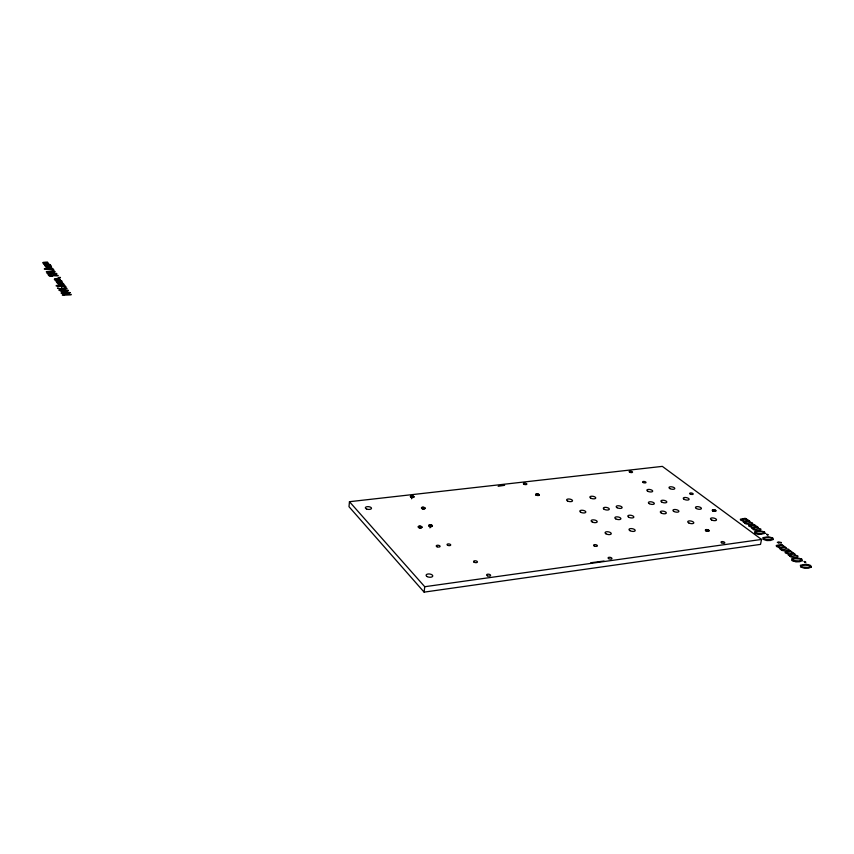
<?xml version="1.0" encoding="UTF-8"?>
<svg xmlns="http://www.w3.org/2000/svg" width="854" height="854" viewBox="0 0 854 854"><rect width="100%" height="100%" fill="white"/><g stroke="black" fill="none" stroke-linecap="round" stroke-linejoin="round"><path stroke-width="1.28" d="M349.457 501.704L348.998 506.7L424.118 592.132L760.519 544.382L761.544 539.44L662.341 466.38L349.457 501.704L424.737 586.719L424.118 592.132M61.573 281.318L56.449 282.332L58.627 283.966C55.788 285.076 71.917 283.411 57.987 283.528L62.513 283.048C63.933 281.959 58.659 283.421 57.239 282.471L61.808 281.98C62.929 279.674 57.73 281.083 55.798 280.432L60.314 279.963C61.723 278.884 56.471 280.325 55.062 279.386L59.609 278.906C60.858 278.084 56.225 278.585 54.805 278.799L54.282 279.247L55.798 279.824L55.019 280.293L56.513 281.468L61.734 281.308M411.553 498.779L412.183 496.697M429.904 527.868L430.576 525.744M498.16 486.268L504.639 485.318M424.737 586.719L761.544 539.44M590.776 562.743L604.002 561.035M52.734 275.628L52.617 276.258L49.308 275.97L48.294 274.988L50.29 275.906L51.486 275.543C53.845 273.675 64.712 276.675 52.734 275.628M51.368 273.686L51.251 274.315L47.952 274.027L46.949 273.056L48.924 273.963L50.119 273.611C52.478 271.753 63.313 274.742 51.368 273.686M790.174 556.466C792.224 558.441 802.141 556.466 796.141 555.41L791.701 556.189L789.587 555.399L789.491 554.716L794.167 554.065C797.593 556.007 791.423 551.129 792.95 553.168L788.637 553.947L786.31 552.495L791.156 551.823C794.369 553.659 788.306 548.983 789.939 550.905L785.05 551.93L785.317 552.933L788.349 554.075L788.338 555.153L791.252 556.296L790.174 556.466M781.282 549.944C783.31 551.887 793.152 549.976 787.228 548.919L782.798 549.688L780.716 548.898L780.631 548.236L785.274 547.595C788.658 549.517 782.595 544.703 784.089 546.72L779.798 547.467L777.503 546.048L782.317 545.386C785.488 547.2 779.531 542.6 781.122 544.489L776.254 545.482L776.51 546.485L779.499 547.606L779.478 548.663L782.36 549.784L781.282 549.944M753.356 529.48C755.299 531.316 764.917 529.565 759.206 528.519L754.851 529.234L752.833 528.487L752.78 527.857L757.359 527.26C760.583 529.096 754.851 524.516 756.217 526.427L751.99 527.131L749.801 525.776C753.495 524.121 757.946 526.758 753.399 524.313L748.595 525.242L748.819 526.181L751.701 527.26L751.637 528.252L754.413 529.331L753.356 529.48M745.04 523.385C746.962 525.189 756.516 523.491 750.869 522.445L746.535 523.15L744.539 522.413L744.485 521.794L749.043 521.207C752.225 523.011 746.588 518.506 747.923 520.385L743.717 521.079L741.56 519.744C745.168 518.1 749.673 520.726 745.147 518.303L740.365 519.211L740.578 520.139L743.418 521.196L743.354 522.178L746.097 523.246L745.04 523.385M51.176 266.768L47.226 267.206L46.607 266.544C57.933 265.893 46.052 266.267 45.806 265.541C56.759 265.69 45.582 263.043 44.557 263.63C51.24 263.587 48.518 262.936 43.447 262.925C49.457 262.69 49.126 261.612 43.212 262.381L42.7 262.797L44.152 263.342L43.394 263.779L44.76 264.324C41.131 265.348 57.976 264.11 45.251 265.274L44.739 265.701L46.201 266.245L45.433 266.694L46.821 267.238C44.024 267.761 53.951 268.369 51.176 266.768M64.808 285.417L63.313 286.293L56.033 285.802L62.128 284.724L64.808 285.417M810.232 565.54L809.816 566.821L807.425 567.366L801.127 566.96L801.725 565.69L804.297 565.134L810.232 565.54M54.827 271.465L53.354 272.287L46.255 271.818L52.222 270.803L54.827 271.465M52.788 268.604L51.315 269.426L44.248 268.957L50.205 267.964L52.788 268.604M801.415 559.124L800.988 560.384L798.607 560.918L792.363 560.512L792.96 559.263L795.522 558.719L801.415 559.124M772.379 537.999L771.92 539.184L769.571 539.675L763.476 539.28L764.116 538.105L766.636 537.593L772.379 537.999M764.149 531.999L763.668 533.174L761.33 533.654L755.278 533.259L755.929 532.095L758.448 531.604L764.149 531.999M59.182 277.603C55.403 277.657 63.655 277.262 59.182 277.603M56.599 285.482L57.965 286.207L59.652 285.61L56.599 285.482M46.81 271.508L48.134 272.202L49.788 271.636L46.81 271.508M44.803 268.647L46.116 269.341L47.771 268.775L44.803 268.647M62.972 290.04L62.652 290.606L63.591 291.118L58.905 290.114L61.029 291.171L65.256 291.545L68.405 290.435L62.972 290.04M64.456 286.656L65.79 286.763L64.456 286.656M61.531 288.001L61.21 288.567L62.139 289.068L57.474 288.065L59.588 289.122L63.804 289.495L66.943 288.385L61.531 288.001M52.414 269.779L53.706 269.875L52.414 269.779M64.445 285.407L60.783 285.759L62.726 285.022L64.445 285.407M54.475 271.455L50.898 271.775L54.475 271.455M52.436 268.604L48.87 268.925L52.436 268.604M63.89 295.164C56.983 294.897 73.722 293.264 71.021 294.865L63.89 295.164M69.943 292.602L66.185 293.755L61.093 293.018L64.808 291.887L69.943 292.602M68 290.424L65.416 291.15L63.367 290.755L68 290.424M66.537 288.385L61.926 288.716L66.537 288.385M778.784 542.247L779.061 543.187L777.311 542.311L781.431 542.578L778.784 542.247M804.212 561.484L804.746 562.38L805.888 562.21L804.212 561.484M766.743 534.209L767.223 535.031L768.333 534.882L766.743 534.209M69.569 292.602L66.057 293.349L61.445 293.018L65.235 292.271L69.569 292.602M811.3 567.088L808.396 568.23L804.703 568.326L800.721 566.992L800.379 565.231L806.005 564.184L810.692 565.529L811.3 567.088M802.461 560.651L799.557 561.761L795.896 561.857L791.946 560.544L791.637 558.815L797.241 557.79L801.874 559.114L802.461 560.651M773.35 539.44L770.468 540.486L766.881 540.561L763.07 539.312L762.835 537.668L768.354 536.718L772.838 537.988L773.35 539.44M765.088 533.419L758.64 534.519L754.883 533.291L754.669 531.668L760.156 530.74L764.597 531.989L765.088 533.419M721.513 542.738A1.921 0.801 12.1 0 0 724.715 543.027A1.921 0.801 12.1 0 0 722.559 541.585A1.921 0.801 12.1 0 0 721.513 542.738M580.805 512.304A3.064 1.292 9.6 0 0 585.78 512.272A3.064 1.292 9.6 0 0 581.852 510.233A3.064 1.292 9.6 0 0 580.805 512.304M524.142 484.357A1.761 0.726 8.4 0 0 526.875 484.143A1.761 0.726 8.4 0 0 524.377 483.118A1.761 0.726 8.4 0 0 524.142 484.357M487.442 575.809A2.007 0.95 8.5 0 0 490.591 575.479A2.007 0.95 8.5 0 0 487.783 574.187A2.007 0.95 8.5 0 0 487.442 575.809M592.388 522.093A3.106 1.324 9.9 0 0 597.224 521.815A3.106 1.324 9.9 0 0 592.889 519.862A3.106 1.324 9.9 0 0 592.388 522.093M628.555 517.108A3.085 1.292 10.4 0 0 633.711 517.428A3.085 1.292 10.4 0 0 630.209 515.208A3.085 1.292 10.4 0 0 628.555 517.108M437.088 546.795A1.943 0.897 7.2 0 0 440.088 546.411A1.943 0.897 7.2 0 0 437.312 545.258A1.943 0.897 7.2 0 0 437.088 546.795M669.984 488.627A2.957 1.164 10.6 0 0 674.756 488.712A2.957 1.164 10.6 0 0 670.945 486.769A2.957 1.164 10.6 0 0 669.984 488.627M422.089 508.6A1.847 0.811 6.7 0 0 425.089 508.418A1.847 0.811 6.7 0 0 422.687 507.265A1.847 0.811 6.7 0 0 422.089 508.6M706.141 530.868A1.889 0.779 11.7 0 0 709.076 530.814A1.889 0.779 11.7 0 0 706.471 529.565A1.889 0.779 11.7 0 0 706.141 530.868M594.181 545.93A1.932 0.854 10.2 0 0 597.362 545.984A1.932 0.854 10.2 0 0 595.003 544.596A1.932 0.854 10.2 0 0 594.181 545.93M712.866 510.841A1.836 0.737 11.5 0 0 715.865 510.991A1.836 0.737 11.5 0 0 713.613 509.71A1.836 0.737 11.5 0 0 712.866 510.841M366.612 509.005A3.085 1.366 5.6 0 0 371.49 508.429A3.085 1.366 5.6 0 0 367.199 506.678A3.085 1.366 5.6 0 0 366.612 509.005M629.964 530.665A3.149 1.334 10.6 0 0 635.13 530.793A3.149 1.334 10.6 0 0 631.266 528.573A3.149 1.334 10.6 0 0 629.964 530.665M643.147 482.531A1.761 0.694 10.2 0 0 645.998 482.574A1.761 0.694 10.2 0 0 643.756 481.432A1.761 0.694 10.2 0 0 643.147 482.531M447.88 545.386A1.847 0.843 7.4 0 0 450.72 545.012A1.847 0.843 7.4 0 0 448.072 543.923A1.847 0.843 7.4 0 0 447.88 545.386M429.455 526.32A1.889 0.854 6.9 0 0 432.444 526.021A1.889 0.854 6.9 0 0 429.829 524.89A1.889 0.854 6.9 0 0 429.455 526.32M605.86 533.761A3.16 1.366 10.2 0 0 611.133 534.017A3.16 1.366 10.2 0 0 607.504 531.722A3.16 1.366 10.2 0 0 605.86 533.761M647.94 491.349A2.968 1.185 10.4 0 0 652.669 491.317A2.968 1.185 10.4 0 0 648.709 489.406A2.968 1.185 10.4 0 0 647.94 491.349M604.098 509.24A3.053 1.27 9.9 0 0 609.18 509.486A3.053 1.27 9.9 0 0 605.646 507.34A3.053 1.27 9.9 0 0 604.098 509.24M419.047 527.644A1.889 0.854 6.7 0 0 421.993 527.281A1.889 0.854 6.7 0 0 419.303 526.181A1.889 0.854 6.7 0 0 419.047 527.644M629.697 472.209A1.729 0.673 9.9 0 0 632.515 472.262A1.729 0.673 9.9 0 0 630.337 471.141A1.729 0.673 9.9 0 0 629.697 472.209M567.515 500.978A3.01 1.26 9.2 0 0 572.458 501.01A3.01 1.26 9.2 0 0 568.7 498.992A3.01 1.26 9.2 0 0 567.515 500.978M536.237 495.074A1.793 0.747 8.7 0 0 539.216 495.117A1.793 0.747 8.7 0 0 537.049 493.911A1.793 0.747 8.7 0 0 536.237 495.074M590.829 498.192A3 1.238 9.6 0 0 595.708 498.192A3 1.238 9.6 0 0 591.875 496.217A3 1.238 9.6 0 0 590.829 498.192M690.235 494.018A1.793 0.705 11 0 0 693.17 494.167A1.793 0.705 11 0 0 691.003 492.939A1.793 0.705 11 0 0 690.235 494.018M411.158 497.252A1.815 0.79 6.4 0 0 413.987 496.932A1.815 0.79 6.4 0 0 411.414 495.907A1.815 0.79 6.4 0 0 411.158 497.252M661.412 513.137A3.064 1.26 10.8 0 0 666.291 513.115A3.064 1.26 10.8 0 0 662.224 511.076A3.064 1.26 10.8 0 0 661.412 513.137M696.384 508.525A3.042 1.228 11.3 0 0 701.347 508.728A3.042 1.228 11.3 0 0 697.558 506.625A3.042 1.228 11.3 0 0 696.384 508.525M684.139 499.312A3 1.196 11 0 0 689.061 499.537A3 1.196 11 0 0 685.388 497.476A3 1.196 11 0 0 684.139 499.312M615.691 518.837A3.096 1.302 10.2 0 0 620.805 519.018A3.096 1.302 10.2 0 0 617.1 516.851A3.096 1.302 10.2 0 0 615.691 518.837M674.019 511.514A3.064 1.249 11 0 0 678.887 511.503A3.064 1.249 11 0 0 674.809 509.486A3.064 1.249 11 0 0 674.019 511.514M427.192 576.599A3.363 1.623 7.2 0 0 432.7 576.258A3.363 1.623 7.2 0 0 428.398 573.952A3.363 1.623 7.2 0 0 427.192 576.599M649.307 503.679A3.021 1.228 10.5 0 0 654.26 503.839A3.021 1.228 10.5 0 0 650.524 501.768A3.021 1.228 10.5 0 0 649.307 503.679M688.868 522.99A3.117 1.281 11.4 0 0 693.79 522.979A3.117 1.281 11.4 0 0 689.626 520.887A3.117 1.281 11.4 0 0 688.868 522.99M711.617 519.969A3.096 1.26 11.6 0 0 716.517 519.99A3.096 1.26 11.6 0 0 712.375 517.908A3.096 1.26 11.6 0 0 711.617 519.969M617.132 507.735A3.042 1.26 10.1 0 0 622.086 507.799A3.042 1.26 10.1 0 0 618.243 505.749A3.042 1.26 10.1 0 0 617.132 507.735M608.571 558.58A1.964 0.875 10.6 0 0 611.859 558.762A1.964 0.875 10.6 0 0 609.649 557.278A1.964 0.875 10.6 0 0 608.571 558.58M662.138 502.28A3.021 1.217 10.7 0 0 666.814 502.131A3.021 1.217 10.7 0 0 662.619 500.23A3.021 1.217 10.7 0 0 662.138 502.28M474.055 562.178A1.975 0.929 8.1 0 0 477.375 562.199A1.975 0.929 8.1 0 0 475.08 560.758A1.975 0.929 8.1 0 0 474.055 562.178M419.09 527.612A1.804 0.811 6.7 0 0 421.897 527.27A1.804 0.811 6.7 0 0 419.346 526.224A1.804 0.811 6.7 0 0 419.09 527.612M429.573 526.32A1.793 0.811 6.9 0 0 432.359 525.968A1.793 0.811 6.9 0 0 429.797 524.932A1.793 0.811 6.9 0 0 429.573 526.32M422.303 508.642A1.751 0.769 6.7 0 0 425.025 508.322A1.751 0.769 6.7 0 0 422.538 507.319A1.751 0.769 6.7 0 0 422.303 508.642M411.201 497.22A1.729 0.747 6.4 0 0 413.902 496.921A1.729 0.747 6.4 0 0 411.457 495.95A1.729 0.747 6.4 0 0 411.201 497.22M536.024 494.872A1.708 0.715 8.7 0 0 538.959 495.256A1.708 0.715 8.7 0 0 537.508 493.986A1.708 0.715 8.7 0 0 536.024 494.872M705.799 530.612A1.804 0.747 11.7 0 0 708.841 530.996A1.804 0.747 11.7 0 0 707.059 529.629A1.804 0.747 11.7 0 0 705.799 530.612M712.716 510.692A1.751 0.694 11.5 0 0 715.684 511.076A1.751 0.694 11.5 0 0 713.933 509.774A1.751 0.694 11.5 0 0 712.716 510.692"/></g></svg>
